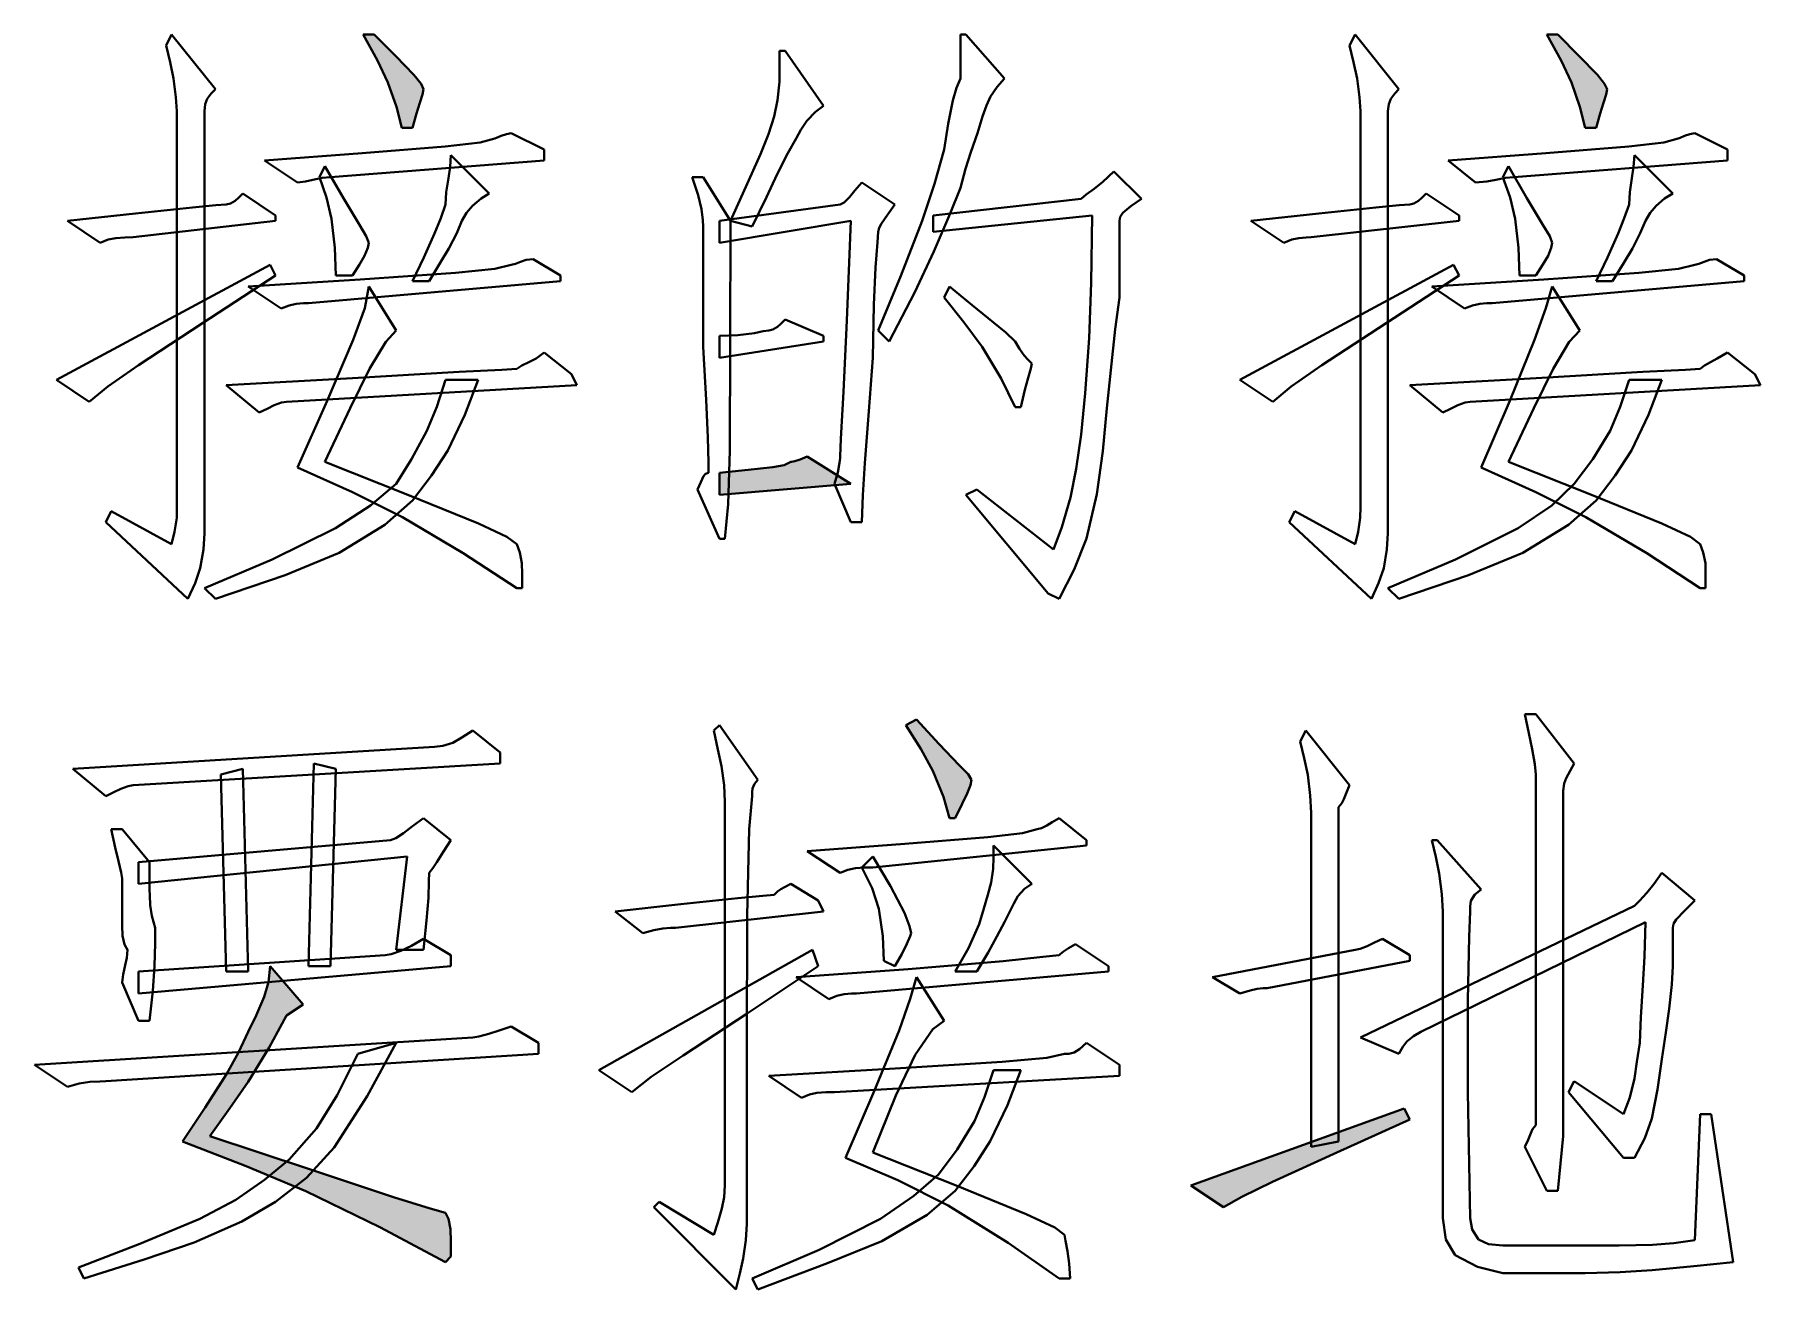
# Model space of a CAD drawing. Extents: x 457 to 4918, y -67 to 391.
# Drawn here: x 3521.77 to 3536.01, y 46.47 to 56.82 of the extents above; entities that cross this region are included whole.
import ezdxf

# ---------------------------------------------------------------- set-up
doc = ezdxf.new("R2010")
doc.units = 0
doc.header["$LTSCALE"] = 40
doc.header["$MEASUREMENT"] = 0
doc.layers.add('at_Entity', color=7, linetype='CONTINUOUS')
doc.layers.add('at_Solid', color=7, linetype='CONTINUOUS')

msp = doc.modelspace()

# ---------------------------------------------------------------- hatches: boundary and pattern name
at = {"layer": 'at_Solid'}
for points in [[(3524.892, 56.053), (3524.802, 56.053), (3524.758, 56.224), (3524.689, 56.425), (3524.603, 56.606), (3524.485, 56.822), (3524.575, 56.822), (3524.753, 56.643), (3524.903, 56.488), (3524.962, 56.416), (3524.982, 56.37), (3524.975, 56.326), (3524.953, 56.257), (3524.925, 56.171)], [(3534.655, 56.053), (3534.565, 56.053), (3534.522, 56.224), (3534.452, 56.425), (3534.366, 56.606), (3534.249, 56.822), (3534.339, 56.822), (3534.517, 56.643), (3534.666, 56.488), (3534.726, 56.416), (3534.746, 56.37), (3534.738, 56.326), (3534.717, 56.257), (3534.688, 56.171)], [(3528.508, 53.115), (3527.423, 53.025), (3527.423, 53.205), (3527.661, 53.232), (3527.865, 53.254), (3527.958, 53.27), (3528.011, 53.296), (3528.019, 53.297), (3528.046, 53.302), (3528.088, 53.315), (3528.146, 53.341)], [(3529.367, 50.358), (3529.322, 50.358), (3529.272, 50.535), (3529.185, 50.747), (3529.084, 50.93), (3528.96, 51.126), (3529.05, 51.171), (3529.236, 50.967), (3529.401, 50.795), (3529.475, 50.72), (3529.502, 50.674), (3529.494, 50.631), (3529.468, 50.561), (3529.426, 50.475)], [(3523.219, 47.736), (3524.032, 47.466), (3524.734, 47.233), (3525.036, 47.137), (3525.163, 47.103), (3525.189, 47.053), (3525.206, 46.967), (3525.208, 46.866), (3525.208, 46.742), (3525.163, 46.696), (3524.621, 46.985), (3524.01, 47.281), (3523.518, 47.487), (3522.993, 47.691), (3523.18, 47.972), (3523.356, 48.246), (3523.457, 48.424), (3523.536, 48.595), (3523.602, 48.73), (3523.668, 48.883), (3523.703, 49.006), (3523.717, 49.137), (3523.988, 48.821), (3523.852, 48.73), (3523.709, 48.467), (3523.535, 48.183), (3523.383, 47.965)], [(3533.119, 47.872), (3532.516, 47.6), (3531.987, 47.357), (3531.734, 47.234), (3531.582, 47.148), (3531.311, 47.329), (3533.073, 47.962)]]:
    msp.add_hatch(color=0, dxfattribs=at).paths.add_polyline_path(points)

# ---------------------------------------------------------------- linework, layer by layer
at = {"layer": 'at_Entity', "color": 0, "lineweight": 40}
for p, q in [((3522.858, 56.731), (3522.903, 56.822)), ((3522.903, 56.822), (3523.265, 56.37)), ((3524.603, 56.606), (3524.485, 56.822)), ((3524.485, 56.822), (3524.575, 56.822)), ((3524.575, 56.822), (3524.753, 56.643)), ((3529.412, 56.822), (3529.457, 56.822)), ((3529.412, 56.704), (3529.412, 56.822)), ((3529.457, 56.822), (3529.774, 56.46)), ((3532.621, 56.731), (3532.667, 56.822)), ((3532.667, 56.822), (3533.028, 56.37)), ((3534.366, 56.606), (3534.249, 56.822)), ((3534.249, 56.822), (3534.339, 56.822)), ((3534.339, 56.822), (3534.517, 56.643)), ((3522.891, 56.593), (3522.858, 56.731)), ((3527.92, 56.555), (3527.92, 56.686)), ((3527.92, 56.686), (3527.966, 56.686)), ((3527.966, 56.686), (3528.282, 56.234)), ((3529.412, 56.615), (3529.412, 56.704)), ((3532.654, 56.593), (3532.621, 56.731)), ((3522.919, 56.458), (3522.891, 56.593)), ((3524.689, 56.425), (3524.603, 56.606)), ((3524.753, 56.643), (3524.903, 56.488)), ((3527.918, 56.432), (3527.92, 56.555)), ((3529.412, 56.529), (3529.412, 56.615)), ((3529.412, 56.46), (3529.412, 56.529)), ((3532.683, 56.458), (3532.654, 56.593)), ((3534.452, 56.425), (3534.366, 56.606)), ((3534.517, 56.643), (3534.666, 56.488)), ((3522.94, 56.305), (3522.919, 56.458)), ((3524.758, 56.224), (3524.689, 56.425)), ((3524.903, 56.488), (3524.962, 56.416)), ((3524.962, 56.416), (3524.982, 56.37)), ((3527.901, 56.279), (3527.918, 56.432)), ((3529.379, 56.381), (3529.412, 56.46)), ((3529.714, 56.391), (3529.659, 56.31)), ((3529.774, 56.46), (3529.714, 56.391)), ((3532.704, 56.305), (3532.683, 56.458)), ((3534.522, 56.224), (3534.452, 56.425)), ((3534.666, 56.488), (3534.726, 56.416)), ((3534.726, 56.416), (3534.746, 56.37)), ((3522.948, 56.189), (3522.94, 56.305)), ((3523.181, 56.248), (3523.174, 56.189)), ((3523.198, 56.292), (3523.181, 56.248)), ((3523.231, 56.335), (3523.198, 56.292)), ((3523.265, 56.37), (3523.231, 56.335)), ((3524.953, 56.257), (3524.925, 56.171)), ((3524.975, 56.326), (3524.953, 56.257)), ((3524.982, 56.37), (3524.975, 56.326)), ((3527.875, 56.144), (3527.901, 56.279)), ((3529.31, 56.085), (3529.349, 56.277)), ((3529.349, 56.277), (3529.379, 56.381)), ((3529.659, 56.31), (3529.626, 56.235)), ((3532.712, 56.189), (3532.704, 56.305)), ((3532.945, 56.248), (3532.938, 56.189)), ((3532.962, 56.292), (3532.945, 56.248)), ((3532.995, 56.335), (3532.962, 56.292)), ((3533.028, 56.37), (3532.995, 56.335)), ((3534.717, 56.257), (3534.688, 56.171)), ((3534.738, 56.326), (3534.717, 56.257)), ((3534.746, 56.37), (3534.738, 56.326)), ((3522.948, 53.025), (3522.948, 56.189)), ((3523.174, 56.189), (3523.174, 55.944)), ((3524.802, 56.053), (3524.758, 56.224)), ((3524.925, 56.171), (3524.892, 56.053)), ((3527.829, 55.999), (3527.875, 56.144)), ((3528.144, 56.109), (3528.096, 56.035)), ((3528.215, 56.185), (3528.144, 56.109)), ((3528.282, 56.234), (3528.215, 56.185)), ((3529.593, 56.144), (3529.552, 56.007)), ((3529.626, 56.235), (3529.593, 56.144)), ((3532.712, 53.025), (3532.712, 56.189)), ((3532.938, 56.189), (3532.938, 55.944)), ((3534.565, 56.053), (3534.522, 56.224)), ((3534.688, 56.171), (3534.655, 56.053)), ((3524.892, 56.053), (3524.802, 56.053)), ((3525.449, 55.93), (3525.57, 55.963)), ((3525.57, 55.963), (3525.585, 55.97)), ((3525.585, 55.97), (3525.623, 55.986)), ((3525.623, 55.986), (3525.666, 56.001)), ((3525.666, 56.001), (3525.706, 56.008)), ((3525.706, 56.008), (3525.977, 55.872)), ((3527.761, 55.834), (3527.829, 55.999)), ((3528.056, 55.963), (3527.987, 55.843)), ((3528.096, 56.035), (3528.056, 55.963)), ((3529.276, 55.872), (3529.31, 56.085)), ((3529.552, 56.007), (3529.497, 55.85)), ((3534.655, 56.053), (3534.565, 56.053)), ((3535.213, 55.93), (3535.333, 55.963)), ((3535.333, 55.963), (3535.348, 55.97)), ((3535.348, 55.97), (3535.386, 55.986)), ((3535.386, 55.986), (3535.43, 56.001)), ((3535.43, 56.001), (3535.469, 56.008)), ((3535.469, 56.008), (3535.74, 55.872)), ((3523.174, 55.944), (3523.174, 55.248)), ((3523.671, 55.782), (3524.477, 55.842)), ((3524.477, 55.842), (3525.162, 55.897)), ((3525.162, 55.897), (3525.449, 55.93)), ((3525.202, 55.729), (3525.208, 55.827)), ((3525.208, 55.827), (3525.525, 55.511)), ((3525.977, 55.872), (3525.977, 55.782)), ((3527.64, 55.565), (3527.761, 55.834)), ((3527.987, 55.843), (3527.9, 55.671)), ((3529.197, 55.59), (3529.276, 55.872)), ((3529.497, 55.85), (3529.452, 55.713)), ((3532.938, 55.944), (3532.938, 55.248)), ((3533.435, 55.782), (3534.24, 55.842)), ((3534.24, 55.842), (3534.926, 55.897)), ((3534.926, 55.897), (3535.213, 55.93)), ((3534.965, 55.729), (3534.972, 55.827)), ((3534.972, 55.827), (3535.288, 55.511)), ((3535.74, 55.872), (3535.74, 55.782)), ((3523.943, 55.601), (3523.671, 55.782)), ((3524.123, 55.646), (3524.169, 55.737)), ((3524.169, 55.737), (3524.321, 55.473)), ((3525.977, 55.782), (3524.214, 55.646)), ((3525.187, 55.636), (3525.202, 55.729)), ((3529.452, 55.713), (3529.412, 55.556)), ((3530.586, 55.607), (3530.678, 55.691)), ((3530.678, 55.691), (3530.904, 55.465)), ((3533.661, 55.601), (3533.435, 55.782)), ((3533.887, 55.646), (3533.932, 55.737)), ((3533.932, 55.737), (3534.084, 55.473)), ((3535.74, 55.782), (3533.977, 55.646)), ((3534.95, 55.636), (3534.965, 55.729)), ((3524.008, 55.608), (3523.943, 55.601)), ((3524.07, 55.623), (3524.008, 55.608)), ((3524.146, 55.639), (3524.07, 55.623)), ((3524.182, 55.476), (3524.123, 55.646)), ((3524.214, 55.646), (3524.146, 55.639)), ((3525.17, 55.522), (3525.187, 55.636)), ((3527.249, 55.496), (3527.197, 55.646)), ((3527.197, 55.646), (3527.288, 55.646)), ((3527.288, 55.646), (3527.514, 55.285)), ((3527.514, 55.285), (3527.64, 55.565)), ((3527.9, 55.671), (3527.812, 55.481)), ((3528.495, 55.479), (3528.54, 55.536)), ((3528.54, 55.536), (3528.598, 55.601)), ((3528.598, 55.601), (3528.87, 55.42)), ((3529.096, 55.284), (3529.197, 55.59)), ((3529.412, 55.556), (3529.327, 55.345)), ((3530.449, 55.501), (3530.514, 55.549)), ((3530.514, 55.549), (3530.586, 55.607)), ((3533.753, 55.608), (3533.661, 55.601)), ((3533.828, 55.623), (3533.753, 55.608)), ((3533.909, 55.639), (3533.828, 55.623)), ((3533.946, 55.476), (3533.887, 55.646)), ((3533.977, 55.646), (3533.909, 55.639)), ((3534.934, 55.522), (3534.95, 55.636)), ((3522.605, 55.344), (3523.075, 55.394)), ((3523.075, 55.394), (3523.268, 55.414)), ((3523.268, 55.414), (3523.355, 55.42)), ((3523.355, 55.42), (3523.389, 55.428)), ((3523.389, 55.428), (3523.427, 55.449)), ((3523.427, 55.449), (3523.458, 55.478)), ((3523.458, 55.478), (3523.491, 55.511)), ((3523.491, 55.511), (3523.762, 55.33)), ((3524.224, 55.302), (3524.182, 55.476)), ((3524.321, 55.473), (3524.453, 55.252)), ((3525.124, 55.308), (3525.163, 55.42)), ((3525.163, 55.42), (3525.17, 55.522)), ((3525.386, 55.409), (3525.338, 55.35)), ((3525.458, 55.469), (3525.386, 55.409)), ((3525.525, 55.511), (3525.458, 55.469)), ((3527.276, 55.381), (3527.249, 55.496)), ((3527.423, 55.285), (3528.418, 55.42)), ((3527.812, 55.481), (3527.694, 55.239)), ((3528.418, 55.42), (3528.452, 55.436)), ((3528.452, 55.436), (3528.495, 55.479)), ((3528.87, 55.42), (3528.81, 55.334)), ((3529.186, 55.33), (3530.407, 55.465)), ((3530.407, 55.465), (3530.449, 55.501)), ((3530.818, 55.405), (3530.752, 55.351)), ((3530.904, 55.465), (3530.818, 55.405)), ((3532.369, 55.344), (3532.838, 55.394)), ((3532.838, 55.394), (3533.032, 55.414)), ((3533.032, 55.414), (3533.119, 55.42)), ((3533.119, 55.42), (3533.153, 55.428)), ((3533.153, 55.428), (3533.191, 55.449)), ((3533.191, 55.449), (3533.221, 55.478)), ((3533.221, 55.478), (3533.254, 55.511)), ((3533.254, 55.511), (3533.525, 55.33)), ((3533.988, 55.302), (3533.946, 55.476)), ((3534.084, 55.473), (3534.217, 55.252)), ((3534.887, 55.308), (3534.927, 55.42)), ((3534.927, 55.42), (3534.934, 55.522)), ((3535.15, 55.409), (3535.102, 55.35)), ((3535.221, 55.469), (3535.15, 55.409)), ((3535.288, 55.511), (3535.221, 55.469)), ((3522.044, 55.285), (3522.605, 55.344)), ((3522.315, 55.104), (3522.044, 55.285)), ((3523.762, 55.285), (3522.587, 55.149)), ((3523.174, 55.248), (3523.174, 54.184)), ((3523.762, 55.33), (3523.762, 55.285)), ((3524.251, 55.061), (3524.224, 55.302)), ((3524.453, 55.252), (3524.51, 55.157)), ((3525.073, 55.179), (3525.124, 55.308)), ((3525.299, 55.285), (3525.256, 55.182)), ((3525.338, 55.35), (3525.299, 55.285)), ((3527.286, 55.29), (3527.276, 55.381)), ((3527.288, 55.239), (3527.286, 55.29)), ((3528.508, 55.285), (3527.423, 55.104)), ((3527.423, 55.104), (3527.423, 55.285)), ((3527.514, 55.285), (3527.513, 54.284)), ((3527.694, 55.239), (3527.514, 55.285)), ((3528.475, 54.462), (3528.508, 55.285)), ((3528.761, 55.263), (3528.741, 55.227)), ((3528.81, 55.334), (3528.761, 55.263)), ((3528.921, 54.83), (3529.096, 55.284)), ((3530.497, 55.33), (3529.186, 55.194)), ((3529.186, 55.194), (3529.186, 55.33)), ((3529.327, 55.345), (3529.192, 55.032)), ((3530.49, 54.774), (3530.497, 55.33)), ((3530.73, 55.317), (3530.723, 55.285)), ((3530.723, 55.285), (3530.723, 55.218)), ((3530.752, 55.351), (3530.73, 55.317)), ((3531.808, 55.285), (3532.369, 55.344)), ((3532.079, 55.104), (3531.808, 55.285)), ((3533.525, 55.285), (3532.305, 55.149)), ((3532.938, 55.248), (3532.938, 54.184)), ((3533.525, 55.33), (3533.525, 55.285)), ((3534.014, 55.061), (3533.988, 55.302)), ((3534.217, 55.252), (3534.274, 55.157)), ((3534.837, 55.179), (3534.887, 55.308)), ((3535.062, 55.285), (3535.02, 55.182)), ((3535.102, 55.35), (3535.062, 55.285)), ((3522.381, 55.13), (3522.315, 55.104)), ((3522.443, 55.143), (3522.381, 55.13)), ((3522.519, 55.148), (3522.443, 55.143)), ((3522.587, 55.149), (3522.519, 55.148)), ((3524.51, 55.157), (3524.53, 55.104)), ((3524.53, 55.104), (3524.522, 55.061)), ((3524.985, 54.982), (3525.073, 55.179)), ((3525.256, 55.182), (3525.192, 55.057)), ((3527.288, 55.166), (3527.288, 55.239)), ((3527.288, 55.015), (3527.288, 55.166)), ((3528.727, 55.108), (3528.711, 54.901)), ((3528.734, 55.194), (3528.727, 55.108)), ((3528.741, 55.227), (3528.734, 55.194)), ((3530.723, 55.218), (3530.723, 55.079)), ((3532.144, 55.13), (3532.079, 55.104)), ((3532.204, 55.143), (3532.144, 55.13)), ((3532.263, 55.148), (3532.204, 55.143)), ((3532.305, 55.149), (3532.263, 55.148)), ((3534.274, 55.157), (3534.294, 55.104)), ((3534.294, 55.104), (3534.285, 55.061)), ((3534.749, 54.982), (3534.837, 55.179)), ((3535.02, 55.182), (3534.955, 55.057)), ((3524.259, 54.833), (3524.251, 55.061)), ((3524.495, 54.997), (3524.453, 54.924)), ((3524.522, 55.061), (3524.495, 54.997)), ((3524.892, 54.787), (3524.985, 54.982)), ((3525.192, 55.057), (3525.119, 54.938)), ((3525.783, 54.947), (3525.828, 54.962)), ((3525.828, 54.962), (3525.886, 54.968)), ((3525.886, 54.968), (3526.112, 54.833)), ((3527.288, 54.661), (3527.288, 55.015)), ((3529.192, 55.032), (3529.034, 54.696)), ((3530.723, 55.079), (3530.723, 54.894)), ((3534.023, 54.833), (3534.014, 55.061)), ((3534.259, 54.997), (3534.217, 54.924)), ((3534.285, 55.061), (3534.259, 54.997)), ((3534.655, 54.787), (3534.749, 54.982)), ((3534.955, 55.057), (3534.883, 54.938)), ((3535.547, 54.947), (3535.591, 54.962)), ((3535.591, 54.962), (3535.65, 54.968)), ((3535.65, 54.968), (3535.876, 54.833)), ((3521.954, 53.974), (3523.717, 54.923)), ((3523.762, 54.833), (3523.159, 54.441)), ((3523.717, 54.923), (3523.762, 54.833)), ((3524.395, 54.833), (3524.259, 54.833)), ((3524.453, 54.924), (3524.395, 54.833)), ((3524.46, 54.802), (3525.245, 54.857)), ((3525.119, 54.938), (3525.028, 54.787)), ((3525.245, 54.857), (3525.571, 54.89)), ((3525.571, 54.89), (3525.706, 54.923)), ((3525.706, 54.923), (3525.74, 54.93)), ((3525.74, 54.93), (3525.783, 54.947)), ((3526.112, 54.833), (3526.112, 54.787)), ((3528.711, 54.901), (3528.696, 54.592)), ((3528.734, 54.381), (3528.921, 54.83)), ((3530.723, 54.894), (3530.723, 54.652)), ((3531.717, 53.974), (3533.48, 54.923)), ((3533.525, 54.833), (3532.923, 54.441)), ((3533.48, 54.923), (3533.525, 54.833)), ((3534.158, 54.833), (3534.023, 54.833)), ((3534.217, 54.924), (3534.158, 54.833)), ((3534.223, 54.802), (3535.008, 54.857)), ((3534.883, 54.938), (3534.791, 54.787)), ((3535.008, 54.857), (3535.335, 54.89)), ((3535.335, 54.89), (3535.469, 54.923)), ((3535.469, 54.923), (3535.504, 54.93)), ((3535.504, 54.93), (3535.547, 54.947)), ((3535.876, 54.833), (3535.876, 54.787)), ((3523.536, 54.742), (3524.46, 54.802)), ((3523.807, 54.561), (3523.536, 54.742)), ((3526.112, 54.787), (3524.033, 54.607)), ((3524.497, 54.564), (3524.53, 54.742)), ((3524.53, 54.742), (3524.756, 54.381)), ((3525.028, 54.787), (3524.892, 54.787)), ((3529.034, 54.696), (3528.824, 54.29)), ((3529.276, 54.652), (3529.322, 54.742)), ((3529.322, 54.742), (3529.508, 54.589)), ((3530.473, 54.316), (3530.49, 54.774)), ((3533.299, 54.742), (3534.223, 54.802)), ((3533.571, 54.561), (3533.299, 54.742)), ((3535.876, 54.787), (3533.797, 54.607)), ((3534.241, 54.564), (3534.294, 54.742)), ((3534.294, 54.742), (3534.52, 54.381)), ((3534.791, 54.787), (3534.655, 54.787)), ((3523.873, 54.587), (3523.807, 54.561)), ((3523.932, 54.601), (3523.873, 54.587)), ((3523.991, 54.606), (3523.932, 54.601)), ((3524.033, 54.607), (3523.991, 54.606)), ((3524.403, 54.303), (3524.497, 54.564)), ((3527.288, 54.245), (3527.288, 54.661)), ((3528.696, 54.592), (3528.689, 54.155)), ((3529.44, 54.448), (3529.276, 54.652)), ((3529.508, 54.589), (3529.684, 54.446)), ((3530.723, 54.652), (3530.689, 54.391)), ((3533.636, 54.587), (3533.571, 54.561)), ((3533.695, 54.601), (3533.636, 54.587)), ((3533.755, 54.606), (3533.695, 54.601)), ((3533.797, 54.607), (3533.755, 54.606)), ((3534.148, 54.303), (3534.241, 54.564)), ((3523.159, 54.441), (3522.63, 54.094)), ((3527.864, 54.388), (3527.902, 54.41)), ((3527.902, 54.41), (3527.933, 54.438)), ((3527.933, 54.438), (3527.966, 54.471)), ((3527.966, 54.471), (3528.282, 54.335)), ((3528.447, 53.873), (3528.475, 54.462)), ((3529.59, 54.246), (3529.44, 54.448)), ((3529.684, 54.446), (3529.785, 54.363)), ((3532.923, 54.441), (3532.394, 54.094)), ((3524.187, 53.801), (3524.403, 54.303)), ((3524.671, 54.287), (3524.537, 54.064)), ((3524.756, 54.381), (3524.671, 54.287)), ((3527.423, 54.335), (3527.576, 54.343)), ((3527.423, 54.155), (3527.423, 54.335)), ((3528.282, 54.29), (3527.423, 54.155)), ((3527.513, 54.284), (3527.508, 53.391)), ((3527.576, 54.343), (3527.713, 54.359)), ((3527.713, 54.359), (3527.784, 54.374)), ((3527.784, 54.374), (3527.83, 54.381)), ((3527.83, 54.381), (3527.864, 54.388)), ((3528.282, 54.335), (3528.282, 54.29)), ((3528.824, 54.29), (3528.734, 54.381)), ((3529.785, 54.363), (3529.864, 54.29)), ((3529.864, 54.29), (3529.898, 54.23)), ((3530.44, 53.862), (3530.473, 54.316)), ((3530.689, 54.391), (3530.651, 54.054)), ((3533.944, 53.801), (3534.148, 54.303)), ((3534.434, 54.287), (3534.3, 54.064)), ((3534.52, 54.381), (3534.434, 54.287)), ((3523.174, 54.184), (3523.174, 52.708)), ((3525.792, 54.092), (3525.852, 54.119)), ((3525.852, 54.119), (3525.911, 54.148)), ((3525.911, 54.148), (3525.977, 54.2)), ((3525.977, 54.2), (3526.203, 54.019)), ((3527.314, 53.807), (3527.288, 54.245)), ((3528.689, 54.155), (3528.656, 53.714)), ((3529.747, 53.984), (3529.59, 54.246)), ((3529.898, 54.23), (3529.936, 54.175)), ((3529.936, 54.175), (3529.967, 54.142)), ((3529.967, 54.142), (3530, 54.109)), ((3530, 54.109), (3529.992, 54.066)), ((3532.938, 54.184), (3532.938, 52.708)), ((3535.55, 54.092), (3535.598, 54.119)), ((3535.598, 54.119), (3535.655, 54.148)), ((3535.655, 54.148), (3535.74, 54.2)), ((3535.74, 54.2), (3535.966, 54.019)), ((3522.225, 53.793), (3521.954, 53.974)), ((3522.63, 54.094), (3522.378, 53.919)), ((3523.355, 53.929), (3524.397, 53.988)), ((3524.537, 54.064), (3524.378, 53.74)), ((3524.397, 53.988), (3525.276, 54.038)), ((3525.091, 53.751), (3525.163, 53.974)), ((3525.163, 53.974), (3525.434, 53.974)), ((3525.276, 54.038), (3525.629, 54.057)), ((3525.434, 53.974), (3525.324, 53.685)), ((3525.629, 54.057), (3525.751, 54.064)), ((3525.751, 54.064), (3525.792, 54.092)), ((3526.203, 54.019), (3526.248, 53.929)), ((3529.864, 53.748), (3529.747, 53.984)), ((3529.97, 53.991), (3529.942, 53.891)), ((3529.992, 54.066), (3529.97, 53.991)), ((3530.651, 54.054), (3530.62, 53.74)), ((3531.989, 53.793), (3531.717, 53.974)), ((3532.394, 54.094), (3532.141, 53.919)), ((3533.119, 53.929), (3534.16, 53.988)), ((3534.3, 54.064), (3534.141, 53.74)), ((3534.16, 53.988), (3535.04, 54.038)), ((3534.854, 53.751), (3534.927, 53.974)), ((3534.927, 53.974), (3535.198, 53.974)), ((3535.04, 54.038), (3535.392, 54.057)), ((3535.198, 53.974), (3535.088, 53.685)), ((3535.392, 54.057), (3535.514, 54.064)), ((3535.514, 54.064), (3535.55, 54.092)), ((3535.966, 54.019), (3536.012, 53.929)), ((3522.378, 53.919), (3522.225, 53.793)), ((3523.626, 53.703), (3523.355, 53.929)), ((3526.248, 53.929), (3523.852, 53.793)), ((3528.425, 53.486), (3528.447, 53.873)), ((3529.942, 53.891), (3529.909, 53.748)), ((3530.407, 53.522), (3530.44, 53.862)), ((3532.141, 53.919), (3531.989, 53.793)), ((3533.39, 53.703), (3533.119, 53.929)), ((3536.012, 53.929), (3533.616, 53.793)), ((3523.692, 53.735), (3523.626, 53.703)), ((3523.751, 53.764), (3523.692, 53.735)), ((3523.811, 53.785), (3523.751, 53.764)), ((3523.852, 53.793), (3523.811, 53.785)), ((3523.943, 53.251), (3524.187, 53.801)), ((3524.378, 53.74), (3524.169, 53.296)), ((3525.01, 53.553), (3525.091, 53.751)), ((3525.324, 53.685), (3525.183, 53.39)), ((3527.327, 53.499), (3527.314, 53.807)), ((3528.656, 53.714), (3528.623, 53.286)), ((3529.909, 53.748), (3529.864, 53.748)), ((3530.62, 53.74), (3530.587, 53.386)), ((3533.455, 53.735), (3533.39, 53.703)), ((3533.515, 53.764), (3533.455, 53.735)), ((3533.574, 53.785), (3533.515, 53.764)), ((3533.616, 53.793), (3533.574, 53.785)), ((3533.706, 53.251), (3533.944, 53.801)), ((3534.141, 53.74), (3533.932, 53.296)), ((3534.771, 53.553), (3534.854, 53.751)), ((3535.088, 53.685), (3534.947, 53.39)), ((3524.883, 53.319), (3525.01, 53.553)), ((3534.628, 53.319), (3534.771, 53.553)), ((3527.332, 53.292), (3527.327, 53.499)), ((3528.418, 53.341), (3528.425, 53.486)), ((3530.367, 53.24), (3530.407, 53.522)), ((3524.169, 53.296), (3524.854, 53.025)), ((3524.756, 53.115), (3524.883, 53.319)), ((3525.183, 53.39), (3525.049, 53.183)), ((3527.333, 53.205), (3527.332, 53.292)), ((3527.508, 53.391), (3527.494, 52.948)), ((3527.661, 53.232), (3527.865, 53.254)), ((3527.865, 53.254), (3527.958, 53.27)), ((3527.958, 53.27), (3528.011, 53.296)), ((3528.011, 53.296), (3528.019, 53.297)), ((3528.019, 53.297), (3528.046, 53.302)), ((3528.046, 53.302), (3528.088, 53.315)), ((3528.088, 53.315), (3528.146, 53.341)), ((3528.146, 53.341), (3528.508, 53.115)), ((3528.399, 53.208), (3528.415, 53.29)), ((3528.415, 53.29), (3528.418, 53.327)), ((3528.418, 53.327), (3528.418, 53.341)), ((3528.623, 53.286), (3528.605, 53.022)), ((3530.587, 53.386), (3530.537, 53.03)), ((3533.932, 53.296), (3534.618, 53.025)), ((3534.475, 53.115), (3534.628, 53.319)), ((3534.947, 53.39), (3534.813, 53.183)), ((3524.395, 53.047), (3523.943, 53.251)), ((3524.545, 52.938), (3524.756, 53.115)), ((3525.049, 53.183), (3524.892, 52.979)), ((3527.242, 53.07), (3527.269, 53.129)), ((3527.269, 53.129), (3527.291, 53.179)), ((3527.291, 53.179), (3527.307, 53.199)), ((3527.307, 53.199), (3527.333, 53.205)), ((3527.423, 53.205), (3527.661, 53.232)), ((3527.423, 53.025), (3527.423, 53.205)), ((3528.508, 53.115), (3527.423, 53.025)), ((3528.372, 53.115), (3528.399, 53.208)), ((3528.508, 52.799), (3528.372, 53.115)), ((3530.319, 53.003), (3530.367, 53.24)), ((3534.158, 53.047), (3533.706, 53.251)), ((3534.289, 52.938), (3534.475, 53.115)), ((3534.813, 53.183), (3534.655, 52.979)), ((3522.948, 52.926), (3522.948, 53.025)), ((3524.808, 52.84), (3524.395, 53.047)), ((3524.892, 52.979), (3524.663, 52.776)), ((3524.854, 53.025), (3525.435, 52.787)), ((3527.423, 52.663), (3527.242, 53.07)), ((3528.605, 53.022), (3528.598, 52.799)), ((3529.457, 53.025), (3529.548, 53.07)), ((3530.135, 52.211), (3529.457, 53.025)), ((3529.548, 53.07), (3530.18, 52.573)), ((3530.248, 52.759), (3530.319, 53.003)), ((3530.537, 53.03), (3530.451, 52.664)), ((3532.712, 52.926), (3532.712, 53.025)), ((3534.572, 52.84), (3534.158, 53.047)), ((3534.655, 52.979), (3534.427, 52.776)), ((3534.618, 53.025), (3535.199, 52.787)), ((3522.361, 52.799), (3522.406, 52.889)), ((3522.406, 52.889), (3522.903, 52.618)), ((3522.929, 52.719), (3522.946, 52.834)), ((3522.946, 52.834), (3522.948, 52.926)), ((3524.255, 52.749), (3524.545, 52.938)), ((3525.309, 52.545), (3524.808, 52.84)), ((3527.494, 52.948), (3527.468, 52.663)), ((3532.124, 52.799), (3532.169, 52.889)), ((3532.169, 52.889), (3532.667, 52.618)), ((3532.693, 52.719), (3532.709, 52.834)), ((3532.709, 52.834), (3532.712, 52.926)), ((3534.013, 52.749), (3534.289, 52.938)), ((3535.073, 52.545), (3534.572, 52.84)), ((3523.039, 52.166), (3522.361, 52.799)), ((3522.903, 52.618), (3522.929, 52.719)), ((3523.174, 52.708), (3523.166, 52.573)), ((3523.733, 52.492), (3524.255, 52.749)), ((3524.663, 52.776), (3524.287, 52.547)), ((3525.435, 52.787), (3525.67, 52.678)), ((3528.598, 52.799), (3528.508, 52.799)), ((3530.18, 52.573), (3530.248, 52.759)), ((3532.802, 52.166), (3532.124, 52.799)), ((3532.667, 52.618), (3532.693, 52.719)), ((3532.938, 52.708), (3532.929, 52.573)), ((3533.496, 52.492), (3534.013, 52.749)), ((3534.427, 52.776), (3534.051, 52.547)), ((3535.199, 52.787), (3535.433, 52.678)), ((3523.166, 52.573), (3523.139, 52.42)), ((3524.287, 52.547), (3523.84, 52.362)), ((3525.751, 52.256), (3525.309, 52.545)), ((3525.67, 52.678), (3525.751, 52.618)), ((3525.751, 52.618), (3525.777, 52.549)), ((3525.777, 52.549), (3525.794, 52.462)), ((3527.468, 52.663), (3527.423, 52.663)), ((3530.451, 52.664), (3530.35, 52.409)), ((3532.929, 52.573), (3532.903, 52.42)), ((3534.051, 52.547), (3533.604, 52.362)), ((3535.514, 52.256), (3535.073, 52.545)), ((3535.433, 52.678), (3535.514, 52.618)), ((3535.514, 52.618), (3535.54, 52.549)), ((3535.54, 52.549), (3535.557, 52.462)), ((3523.139, 52.42), (3523.097, 52.297)), ((3523.174, 52.256), (3523.733, 52.492)), ((3525.794, 52.462), (3525.796, 52.374)), ((3530.35, 52.409), (3530.226, 52.166)), ((3532.903, 52.42), (3532.861, 52.297)), ((3532.938, 52.256), (3533.496, 52.492)), ((3535.557, 52.462), (3535.559, 52.374)), ((3523.097, 52.297), (3523.039, 52.166)), ((3523.265, 52.166), (3523.174, 52.256)), ((3523.84, 52.362), (3523.265, 52.166)), ((3525.796, 52.256), (3525.751, 52.256)), ((3525.796, 52.374), (3525.796, 52.256)), ((3532.861, 52.297), (3532.802, 52.166)), ((3533.028, 52.166), (3532.938, 52.256)), ((3533.604, 52.362), (3533.028, 52.166)), ((3535.559, 52.256), (3535.514, 52.256)), ((3535.559, 52.374), (3535.559, 52.256)), ((3530.226, 52.166), (3530.135, 52.211)), ((3527.378, 51.081), (3527.423, 51.126)), ((3527.423, 51.126), (3527.74, 50.674)), ((3528.96, 51.126), (3529.05, 51.171)), ((3529.084, 50.93), (3528.96, 51.126)), ((3529.05, 51.171), (3529.236, 50.967)), ((3534.101, 51.059), (3534.068, 51.217)), ((3534.068, 51.217), (3534.158, 51.217)), ((3534.158, 51.217), (3534.475, 50.81)), ((3525.141, 50.954), (3525.223, 50.98)), ((3525.223, 50.98), (3525.298, 51.022)), ((3525.298, 51.022), (3525.389, 51.081)), ((3525.389, 51.081), (3525.615, 50.9)), ((3527.411, 50.924), (3527.378, 51.081)), ((3532.215, 50.991), (3532.26, 51.081)), ((3532.247, 50.853), (3532.215, 50.991)), ((3532.26, 51.081), (3532.621, 50.629)), ((3534.129, 50.928), (3534.101, 51.059)), ((3522.089, 50.765), (3525.073, 50.945)), ((3525.073, 50.945), (3525.141, 50.954)), ((3525.615, 50.9), (3525.615, 50.81)), ((3527.439, 50.787), (3527.411, 50.924)), ((3529.185, 50.747), (3529.084, 50.93)), ((3529.236, 50.967), (3529.401, 50.795)), ((3532.276, 50.715), (3532.247, 50.853)), ((3534.15, 50.803), (3534.129, 50.928)), ((3522.361, 50.539), (3522.089, 50.765)), ((3525.615, 50.81), (3522.587, 50.629)), ((3523.31, 50.719), (3523.491, 50.765)), ((3523.355, 49.092), (3523.31, 50.719)), ((3523.491, 50.765), (3523.536, 49.092)), ((3524.033, 49.137), (3524.078, 50.81)), ((3524.078, 50.81), (3524.259, 50.765)), ((3524.259, 50.765), (3524.214, 49.137)), ((3527.461, 50.63), (3527.439, 50.787)), ((3529.272, 50.535), (3529.185, 50.747)), ((3529.401, 50.795), (3529.475, 50.72)), ((3529.475, 50.72), (3529.502, 50.674)), ((3532.297, 50.546), (3532.276, 50.715)), ((3534.158, 50.719), (3534.15, 50.803)), ((3534.158, 50.619), (3534.158, 50.719)), ((3534.408, 50.689), (3534.391, 50.643)), ((3534.441, 50.749), (3534.408, 50.689)), ((3534.475, 50.81), (3534.441, 50.749)), ((3522.426, 50.571), (3522.361, 50.539)), ((3522.485, 50.6), (3522.426, 50.571)), ((3522.545, 50.621), (3522.485, 50.6)), ((3522.587, 50.629), (3522.545, 50.621)), ((3527.468, 50.493), (3527.461, 50.63)), ((3527.697, 50.602), (3527.694, 50.571)), ((3527.694, 50.571), (3527.694, 50.539)), ((3527.713, 50.64), (3527.697, 50.602)), ((3527.74, 50.674), (3527.713, 50.64)), ((3529.468, 50.561), (3529.426, 50.475)), ((3529.494, 50.631), (3529.468, 50.561)), ((3529.502, 50.674), (3529.494, 50.631)), ((3532.595, 50.569), (3532.573, 50.514)), ((3532.621, 50.629), (3532.595, 50.569)), ((3534.158, 50.391), (3534.158, 50.619)), ((3534.391, 50.643), (3534.384, 50.584)), ((3534.384, 50.584), (3534.384, 50.355)), ((3527.468, 47.329), (3527.468, 50.493)), ((3527.694, 50.539), (3527.668, 50.267)), ((3529.322, 50.358), (3529.272, 50.535)), ((3529.426, 50.475), (3529.367, 50.358)), ((3532.305, 50.403), (3532.297, 50.546)), ((3532.557, 50.481), (3532.531, 50.448)), ((3532.531, 50.448), (3532.531, 50.227)), ((3532.573, 50.514), (3532.557, 50.481)), ((3522.439, 50.117), (3522.406, 50.267)), ((3522.406, 50.267), (3522.496, 50.267)), ((3522.496, 50.267), (3522.722, 49.996)), ((3524.818, 50.235), (3524.891, 50.292)), ((3524.891, 50.292), (3524.982, 50.358)), ((3524.982, 50.358), (3525.208, 50.177)), ((3527.668, 50.267), (3527.652, 49.555)), ((3529.367, 50.358), (3529.322, 50.358)), ((3529.924, 50.234), (3530.045, 50.267)), ((3530.045, 50.267), (3530.079, 50.275)), ((3530.079, 50.275), (3530.123, 50.297)), ((3530.123, 50.297), (3530.167, 50.325)), ((3530.167, 50.325), (3530.226, 50.358)), ((3530.226, 50.358), (3530.452, 50.177)), ((3532.305, 47.646), (3532.305, 50.403)), ((3534.158, 49.855), (3534.158, 50.391)), ((3534.384, 50.355), (3534.384, 49.775)), ((3522.632, 49.996), (3524.711, 50.177)), ((3524.711, 50.177), (3524.753, 50.192)), ((3524.753, 50.192), (3524.818, 50.235)), ((3525.208, 50.177), (3525.148, 50.084)), ((3528.146, 50.086), (3528.952, 50.147)), ((3530.452, 50.132), (3528.689, 49.951)), ((3528.952, 50.147), (3529.637, 50.201)), ((3529.637, 50.201), (3529.924, 50.234)), ((3529.683, 50.033), (3529.683, 50.132)), ((3529.683, 50.132), (3530, 49.815)), ((3530.452, 50.177), (3530.452, 50.132)), ((3532.531, 50.227), (3532.531, 49.669)), ((3533.332, 50.039), (3533.299, 50.177)), ((3533.299, 50.177), (3533.345, 50.177)), ((3533.345, 50.177), (3533.706, 49.77)), ((3522.467, 50.002), (3522.439, 50.117)), ((3522.488, 49.911), (3522.467, 50.002)), ((3524.847, 50.041), (3522.632, 49.815)), ((3522.632, 49.815), (3522.632, 49.996)), ((3522.722, 49.996), (3522.722, 49.91)), ((3524.756, 49.273), (3524.847, 50.041)), ((3525.093, 49.996), (3525.06, 49.945)), ((3525.148, 50.084), (3525.093, 49.996)), ((3528.418, 49.906), (3528.146, 50.086)), ((3528.598, 49.951), (3528.689, 50.041)), ((3528.689, 50.041), (3528.834, 49.796)), ((3529.681, 49.941), (3529.683, 50.033)), ((3533.361, 49.901), (3533.332, 50.039)), ((3522.496, 49.86), (3522.488, 49.911)), ((3522.496, 49.821), (3522.496, 49.86)), ((3522.722, 49.91), (3522.722, 49.838)), ((3522.722, 49.838), (3522.722, 49.803)), ((3525.027, 49.839), (3525.022, 49.7)), ((3525.028, 49.906), (3525.027, 49.839)), ((3525.06, 49.945), (3525.028, 49.906)), ((3528.483, 49.932), (3528.418, 49.906)), ((3528.545, 49.945), (3528.483, 49.932)), ((3528.621, 49.95), (3528.545, 49.945)), ((3528.683, 49.78), (3528.598, 49.951)), ((3528.689, 49.951), (3528.621, 49.95)), ((3529.664, 49.827), (3529.681, 49.941)), ((3533.382, 49.732), (3533.361, 49.901)), ((3534.158, 49.228), (3534.158, 49.855)), ((3535.132, 49.814), (3535.198, 49.906)), ((3535.198, 49.906), (3535.469, 49.68)), ((3522.496, 49.77), (3522.496, 49.821)), ((3522.496, 49.682), (3522.496, 49.77)), ((3522.722, 49.803), (3522.722, 49.77)), ((3522.722, 49.77), (3522.723, 49.721)), ((3522.723, 49.721), (3522.728, 49.64)), ((3525.022, 49.7), (3525.008, 49.515)), ((3527.106, 49.649), (3527.576, 49.698)), ((3527.576, 49.698), (3527.782, 49.718)), ((3527.782, 49.718), (3527.875, 49.725)), ((3527.875, 49.725), (3527.903, 49.752)), ((3527.903, 49.752), (3527.93, 49.773)), ((3527.93, 49.773), (3527.959, 49.789)), ((3527.959, 49.789), (3528.011, 49.815)), ((3528.011, 49.815), (3528.237, 49.68)), ((3528.739, 49.609), (3528.683, 49.78)), ((3528.834, 49.796), (3528.95, 49.576)), ((3529.605, 49.613), (3529.638, 49.725)), ((3529.638, 49.725), (3529.664, 49.827)), ((3529.885, 49.714), (3529.852, 49.655)), ((3529.94, 49.774), (3529.885, 49.714)), ((3530, 49.815), (3529.94, 49.774)), ((3533.39, 49.589), (3533.382, 49.732)), ((3533.654, 49.729), (3533.621, 49.675)), ((3533.706, 49.77), (3533.654, 49.729)), ((3534.384, 49.775), (3534.384, 48.918)), ((3535.014, 49.677), (3535.073, 49.741)), ((3535.073, 49.741), (3535.132, 49.814)), ((3522.496, 49.589), (3522.496, 49.682)), ((3522.496, 49.472), (3522.496, 49.589)), ((3522.728, 49.64), (3522.741, 49.552)), ((3522.741, 49.552), (3522.767, 49.454)), ((3526.564, 49.589), (3527.106, 49.649)), ((3526.79, 49.408), (3526.564, 49.589)), ((3528.282, 49.589), (3527.062, 49.454)), ((3527.652, 49.555), (3527.649, 48.489)), ((3528.237, 49.68), (3528.282, 49.589)), ((3528.77, 49.385), (3528.739, 49.609)), ((3528.95, 49.576), (3528.992, 49.468)), ((3529.567, 49.484), (3529.605, 49.613)), ((3529.819, 49.589), (3529.777, 49.505)), ((3529.852, 49.655), (3529.819, 49.589)), ((3532.531, 49.669), (3532.531, 48.84)), ((3532.712, 48.55), (3534.972, 49.634)), ((3533.39, 47.058), (3533.39, 49.589)), ((3533.616, 49.589), (3533.609, 49.378)), ((3533.621, 49.675), (3533.616, 49.629)), ((3533.616, 49.629), (3533.616, 49.589)), ((3534.972, 49.634), (3535.014, 49.677)), ((3535.384, 49.594), (3535.317, 49.522)), ((3535.469, 49.68), (3535.384, 49.594)), ((3522.499, 49.386), (3522.496, 49.472)), ((3522.767, 49.454), (3522.767, 49.327)), ((3525.008, 49.515), (3524.982, 49.273)), ((3526.882, 49.435), (3526.79, 49.408)), ((3526.955, 49.448), (3526.882, 49.435)), ((3527.019, 49.453), (3526.955, 49.448)), ((3527.062, 49.454), (3527.019, 49.453)), ((3528.992, 49.468), (3529.005, 49.408)), ((3529.005, 49.408), (3528.997, 49.385)), ((3529.479, 49.286), (3529.567, 49.484)), ((3529.777, 49.505), (3529.712, 49.381)), ((3535.062, 49.499), (3533.209, 48.595)), ((3535.056, 49.217), (3535.062, 49.499)), ((3535.295, 49.487), (3535.288, 49.454)), ((3535.288, 49.454), (3535.288, 49.411)), ((3535.288, 49.411), (3535.288, 49.341)), ((3535.317, 49.522), (3535.295, 49.487)), ((3522.515, 49.316), (3522.499, 49.386)), ((3522.541, 49.273), (3522.515, 49.316)), ((3522.535, 49.207), (3522.541, 49.273)), ((3522.767, 49.327), (3522.762, 49.138)), ((3524.982, 49.273), (3524.756, 49.273)), ((3524.796, 49.263), (3524.884, 49.304)), ((3524.884, 49.304), (3524.982, 49.363)), ((3524.982, 49.363), (3525.208, 49.228)), ((3526.429, 48.278), (3528.192, 49.273)), ((3528.192, 49.273), (3528.237, 49.137)), ((3528.779, 49.182), (3528.77, 49.385)), ((3528.97, 49.321), (3528.928, 49.235)), ((3528.997, 49.385), (3528.97, 49.321)), ((3529.367, 49.092), (3529.479, 49.286)), ((3529.712, 49.381), (3529.639, 49.249)), ((3530.261, 49.257), (3530.303, 49.285)), ((3530.303, 49.285), (3530.361, 49.318)), ((3530.361, 49.318), (3530.633, 49.137)), ((3531.491, 49.047), (3532.667, 49.273)), ((3532.667, 49.273), (3532.708, 49.281)), ((3532.708, 49.281), (3532.768, 49.302)), ((3532.768, 49.302), (3532.827, 49.331)), ((3532.827, 49.331), (3532.893, 49.363)), ((3532.893, 49.363), (3533.119, 49.228)), ((3533.609, 49.378), (3533.598, 48.857)), ((3535.288, 49.341), (3535.288, 49.255)), ((3522.503, 49.069), (3522.52, 49.146)), ((3522.52, 49.146), (3522.535, 49.207)), ((3522.632, 49.092), (3524.666, 49.228)), ((3525.208, 49.137), (3522.632, 48.911)), ((3522.762, 49.138), (3522.748, 48.934)), ((3523.703, 49.006), (3523.717, 49.137)), ((3523.717, 49.137), (3523.988, 48.821)), ((3524.214, 49.137), (3524.033, 49.137)), ((3524.666, 49.228), (3524.715, 49.236)), ((3524.715, 49.236), (3524.796, 49.263)), ((3525.208, 49.228), (3525.208, 49.137)), ((3528.237, 49.137), (3527.653, 48.746)), ((3528.87, 49.137), (3528.779, 49.182)), ((3528.928, 49.235), (3528.87, 49.137)), ((3528.98, 49.113), (3529.765, 49.179)), ((3529.639, 49.249), (3529.548, 49.092)), ((3529.765, 49.179), (3530.091, 49.214)), ((3530.091, 49.214), (3530.226, 49.228)), ((3530.226, 49.228), (3530.234, 49.235)), ((3530.234, 49.235), (3530.261, 49.257)), ((3530.633, 49.137), (3530.633, 49.092)), ((3533.119, 49.182), (3531.943, 48.956)), ((3533.119, 49.228), (3533.119, 49.182)), ((3534.158, 48.64), (3534.158, 49.228)), ((3535.041, 48.977), (3535.056, 49.217)), ((3535.288, 49.137), (3535.281, 48.985)), ((3535.288, 49.255), (3535.288, 49.137)), ((3522.496, 49.002), (3522.503, 49.069)), ((3522.632, 48.685), (3522.496, 49.002)), ((3522.632, 48.911), (3522.632, 49.092)), ((3523.536, 49.092), (3523.355, 49.092)), ((3523.668, 48.883), (3523.703, 49.006)), ((3528.056, 49.047), (3528.98, 49.113)), ((3528.327, 48.866), (3528.056, 49.047)), ((3530.633, 49.092), (3528.553, 48.911)), ((3528.997, 48.868), (3529.05, 49.047)), ((3529.05, 49.047), (3529.276, 48.685)), ((3529.548, 49.092), (3529.367, 49.092)), ((3531.717, 48.911), (3531.491, 49.047)), ((3535.281, 48.985), (3535.259, 48.785)), ((3522.748, 48.934), (3522.722, 48.685)), ((3523.602, 48.73), (3523.668, 48.883)), ((3528.393, 48.892), (3528.327, 48.866)), ((3528.452, 48.906), (3528.393, 48.892)), ((3528.512, 48.911), (3528.452, 48.906)), ((3528.553, 48.911), (3528.512, 48.911)), ((3528.905, 48.607), (3528.997, 48.868)), ((3531.802, 48.937), (3531.717, 48.911)), ((3531.86, 48.951), (3531.802, 48.937)), ((3531.908, 48.956), (3531.86, 48.951)), ((3531.943, 48.956), (3531.908, 48.956)), ((3532.531, 48.84), (3532.531, 47.691)), ((3533.598, 48.857), (3533.596, 48.097)), ((3534.384, 48.918), (3534.384, 47.736)), ((3535.024, 48.717), (3535.041, 48.977)), ((3523.536, 48.595), (3523.602, 48.73)), ((3523.852, 48.73), (3523.709, 48.467)), ((3523.988, 48.821), (3523.852, 48.73)), ((3527.653, 48.746), (3527.124, 48.399)), ((3535.017, 48.504), (3535.024, 48.717)), ((3535.259, 48.785), (3535.231, 48.591)), ((3522.722, 48.685), (3522.632, 48.685)), ((3523.457, 48.424), (3523.536, 48.595)), ((3525.389, 48.55), (3525.439, 48.557)), ((3525.439, 48.557), (3525.52, 48.579)), ((3525.52, 48.579), (3525.607, 48.607)), ((3525.607, 48.607), (3525.706, 48.64)), ((3525.706, 48.64), (3525.932, 48.504)), ((3528.701, 48.106), (3528.905, 48.607)), ((3529.185, 48.617), (3529.039, 48.406)), ((3529.276, 48.685), (3529.185, 48.617)), ((3533.149, 48.56), (3533.094, 48.517)), ((3533.209, 48.595), (3533.149, 48.56)), ((3534.158, 48.219), (3534.158, 48.64)), ((3535.231, 48.591), (3535.198, 48.369)), ((3521.773, 48.324), (3525.389, 48.55)), ((3525.932, 48.414), (3522.361, 48.188)), ((3523.356, 48.246), (3523.457, 48.424)), ((3523.709, 48.467), (3523.535, 48.183)), ((3524.269, 48.074), (3524.44, 48.414)), ((3524.44, 48.414), (3524.756, 48.504)), ((3524.756, 48.504), (3524.518, 48.064)), ((3525.932, 48.504), (3525.932, 48.414)), ((3527.649, 48.489), (3527.649, 47.013)), ((3530.123, 48.381), (3530.271, 48.414)), ((3530.271, 48.414), (3530.306, 48.415)), ((3530.306, 48.415), (3530.349, 48.426)), ((3530.349, 48.426), (3530.393, 48.452)), ((3530.393, 48.452), (3530.452, 48.504)), ((3530.452, 48.504), (3530.723, 48.324)), ((3533.028, 48.414), (3532.712, 48.55)), ((3533.061, 48.473), (3533.028, 48.414)), ((3533.094, 48.517), (3533.061, 48.473)), ((3534.991, 48.347), (3535.017, 48.504)), ((3522.044, 48.143), (3521.773, 48.324)), ((3526.7, 48.098), (3526.429, 48.278)), ((3527.124, 48.399), (3526.859, 48.223)), ((3527.83, 48.233), (3528.872, 48.293)), ((3528.872, 48.293), (3529.757, 48.348)), ((3529.039, 48.406), (3528.879, 48.071)), ((3529.611, 48.056), (3529.683, 48.278)), ((3529.683, 48.278), (3529.909, 48.278)), ((3529.757, 48.348), (3530.123, 48.381)), ((3529.909, 48.278), (3529.799, 47.99)), ((3530.723, 48.324), (3530.723, 48.233)), ((3534.973, 48.211), (3534.991, 48.347)), ((3535.198, 48.369), (3535.163, 48.121)), ((3522.142, 48.169), (3522.044, 48.143)), ((3522.23, 48.182), (3522.142, 48.169)), ((3522.311, 48.187), (3522.23, 48.182)), ((3522.361, 48.188), (3522.311, 48.187)), ((3523.18, 47.972), (3523.356, 48.246)), ((3523.535, 48.183), (3523.383, 47.965)), ((3526.859, 48.223), (3526.7, 48.098)), ((3528.101, 48.052), (3527.83, 48.233)), ((3530.723, 48.233), (3528.372, 48.098)), ((3534.158, 47.937), (3534.158, 48.219)), ((3534.429, 48.098), (3534.475, 48.188)), ((3534.475, 48.188), (3534.881, 47.917)), ((3534.934, 48.053), (3534.973, 48.211)), ((3524.098, 47.797), (3524.269, 48.074)), ((3524.518, 48.064), (3524.246, 47.641)), ((3528.167, 48.078), (3528.101, 48.052)), ((3528.228, 48.092), (3528.167, 48.078)), ((3528.305, 48.097), (3528.228, 48.092)), ((3528.372, 48.098), (3528.305, 48.097)), ((3528.463, 47.555), (3528.701, 48.106)), ((3528.879, 48.071), (3528.689, 47.6)), ((3529.527, 47.858), (3529.611, 48.056)), ((3529.799, 47.99), (3529.658, 47.694)), ((3533.596, 48.097), (3533.616, 47.058)), ((3534.881, 47.555), (3534.429, 48.098)), ((3534.881, 47.917), (3534.934, 48.053)), ((3535.163, 48.121), (3535.114, 47.88)), ((3522.993, 47.691), (3523.18, 47.972)), ((3523.383, 47.965), (3523.219, 47.736)), ((3529.385, 47.624), (3529.527, 47.858)), ((3531.311, 47.329), (3533.073, 47.962)), ((3533.119, 47.872), (3532.516, 47.6)), ((3533.073, 47.962), (3533.119, 47.872)), ((3534.158, 47.826), (3534.158, 47.937)), ((3535.114, 47.88), (3535.057, 47.719)), ((3535.469, 46.877), (3535.514, 47.917)), ((3535.514, 47.917), (3535.605, 47.917)), ((3535.605, 47.917), (3535.785, 46.696)), ((3523.219, 47.736), (3524.032, 47.466)), ((3523.874, 47.543), (3524.098, 47.797)), ((3534.068, 47.646), (3534.095, 47.706)), ((3534.095, 47.706), (3534.116, 47.76)), ((3534.116, 47.76), (3534.132, 47.794)), ((3534.132, 47.794), (3534.158, 47.826)), ((3534.384, 47.736), (3534.339, 47.284)), ((3535.057, 47.719), (3534.972, 47.555)), ((3523.518, 47.487), (3522.993, 47.691)), ((3524.246, 47.641), (3524.017, 47.391)), ((3528.689, 47.6), (3529.375, 47.329)), ((3529.231, 47.42), (3529.385, 47.624)), ((3529.658, 47.694), (3529.524, 47.487)), ((3532.516, 47.6), (3531.987, 47.357)), ((3532.531, 47.691), (3532.305, 47.646)), ((3534.249, 47.284), (3534.068, 47.646)), ((3524.01, 47.281), (3523.518, 47.487)), ((3523.671, 47.374), (3523.874, 47.543)), ((3524.032, 47.466), (3524.734, 47.233)), ((3528.896, 47.371), (3528.463, 47.555)), ((3529.027, 47.242), (3529.231, 47.42)), ((3529.524, 47.487), (3529.367, 47.284)), ((3534.972, 47.555), (3534.881, 47.555)), ((3523.434, 47.21), (3523.671, 47.374)), ((3524.017, 47.391), (3523.762, 47.194)), ((3524.621, 46.985), (3524.01, 47.281)), ((3527.462, 47.231), (3527.468, 47.329)), ((3529.309, 47.163), (3528.896, 47.371)), ((3529.367, 47.284), (3529.138, 47.087)), ((3529.375, 47.329), (3529.955, 47.092)), ((3531.582, 47.148), (3531.311, 47.329)), ((3531.987, 47.357), (3531.734, 47.234)), ((3534.339, 47.284), (3534.249, 47.284)), ((3523.136, 47.054), (3523.434, 47.21)), ((3523.762, 47.194), (3523.483, 47.031)), ((3524.734, 47.233), (3525.036, 47.137)), ((3525.036, 47.137), (3525.163, 47.103)), ((3526.881, 47.148), (3526.926, 47.194)), ((3527.559, 46.47), (3526.881, 47.148)), ((3526.926, 47.194), (3527.378, 46.922)), ((3527.411, 47.024), (3527.444, 47.138)), ((3527.444, 47.138), (3527.462, 47.231)), ((3528.752, 47.054), (3529.027, 47.242)), ((3529.804, 46.856), (3529.309, 47.163)), ((3531.734, 47.234), (3531.582, 47.148)), ((3522.642, 46.847), (3523.136, 47.054)), ((3523.483, 47.031), (3523.089, 46.857)), ((3525.163, 47.103), (3525.189, 47.053)), ((3525.189, 47.053), (3525.206, 46.967)), ((3527.378, 46.922), (3527.411, 47.024)), ((3527.649, 47.013), (3527.641, 46.877)), ((3528.246, 46.797), (3528.752, 47.054)), ((3529.138, 47.087), (3528.762, 46.869)), ((3529.955, 47.092), (3530.19, 46.982)), ((3533.417, 46.882), (3533.39, 47.058)), ((3533.616, 47.058), (3533.633, 46.965)), ((3522.135, 46.651), (3522.642, 46.847)), ((3523.089, 46.857), (3522.677, 46.718)), ((3525.163, 46.696), (3524.621, 46.985)), ((3525.206, 46.967), (3525.208, 46.866)), ((3525.208, 46.866), (3525.208, 46.742)), ((3527.641, 46.877), (3527.62, 46.725)), ((3528.762, 46.869), (3528.315, 46.686)), ((3530.226, 46.561), (3529.804, 46.856)), ((3530.19, 46.982), (3530.271, 46.922)), ((3530.271, 46.922), (3530.278, 46.872)), ((3530.278, 46.872), (3530.294, 46.786)), ((3533.493, 46.754), (3533.417, 46.882)), ((3533.633, 46.965), (3533.686, 46.883)), ((3533.686, 46.883), (3533.769, 46.845)), ((3533.769, 46.845), (3533.887, 46.832)), ((3535.12, 46.838), (3535.298, 46.851)), ((3535.298, 46.851), (3535.469, 46.877)), ((3522.677, 46.718), (3522.18, 46.561)), ((3525.208, 46.742), (3525.163, 46.696)), ((3527.62, 46.725), (3527.592, 46.601)), ((3527.694, 46.561), (3528.246, 46.797)), ((3530.294, 46.786), (3530.309, 46.685)), ((3533.676, 46.658), (3533.493, 46.754)), ((3533.887, 46.832), (3534.565, 46.832)), ((3534.565, 46.832), (3534.846, 46.833)), ((3534.846, 46.833), (3535.12, 46.838)), ((3522.18, 46.561), (3522.135, 46.651)), ((3527.592, 46.601), (3527.559, 46.47)), ((3527.74, 46.47), (3527.694, 46.561)), ((3528.315, 46.686), (3527.74, 46.47)), ((3530.316, 46.561), (3530.226, 46.561)), ((3530.309, 46.685), (3530.316, 46.561)), ((3533.887, 46.606), (3533.676, 46.658)), ((3534.565, 46.606), (3533.887, 46.606)), ((3534.853, 46.613), (3534.565, 46.606)), ((3535.118, 46.63), (3534.853, 46.613)), ((3535.461, 46.663), (3535.118, 46.63)), ((3535.785, 46.696), (3535.461, 46.663))]:
    msp.add_line(p, q, dxfattribs=at)

doc.saveas('drawing.dxf')
